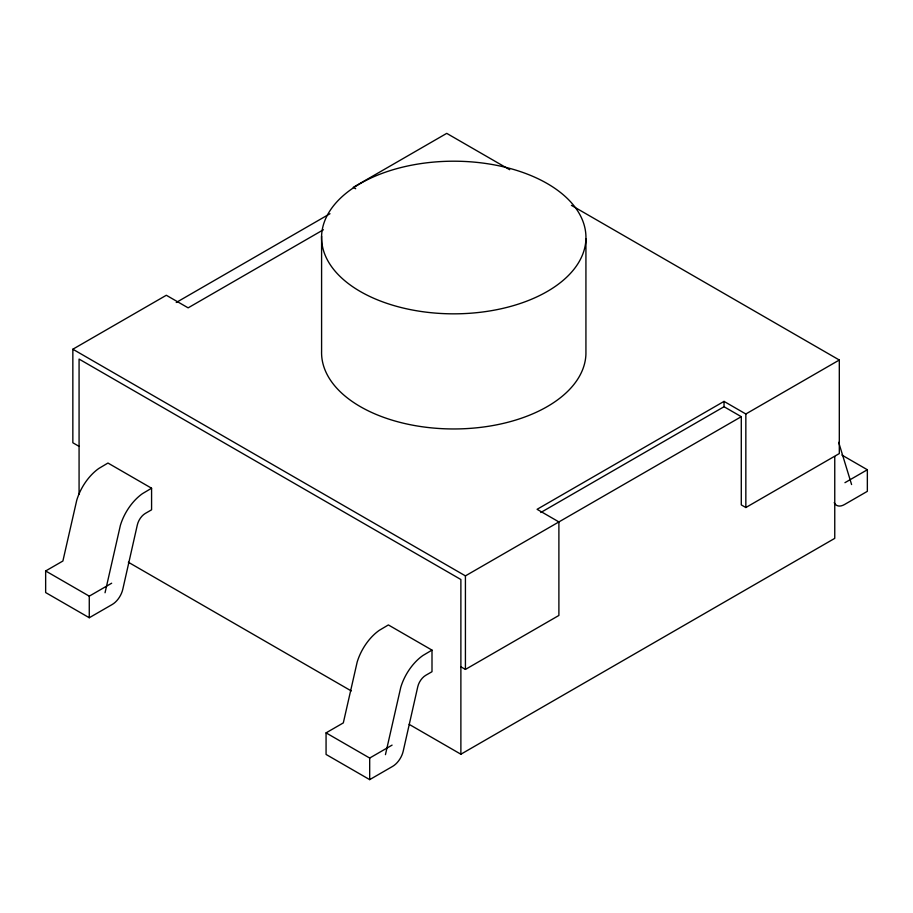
<?xml version="1.0" encoding="UTF-8"?>
<svg xmlns="http://www.w3.org/2000/svg" width="913" height="913" viewBox="0 0 913 913"><rect width="100%" height="100%" fill="white"/><g stroke="black" fill="none" stroke-linecap="round" stroke-linejoin="round"><path stroke-width="1.37" d="M105.041 592.754L120.379 525.374A38.323 22.129 -60 0 1 142.474 493.636L151.581 488.227L151.581 509.808L145.35 513.403A11.846 6.836 -60 0 0 137.327 524.929L122.799 589.25A15.692 9.062 -60 0 1 112.173 604.52L89.269 617.736L45.65 592.56L45.65 570.967L62.894 561.016L76.76 500.187A38.323 22.129 -60 0 1 98.844 468.449L107.962 463.039L151.581 488.227M385.446 754.652L400.784 687.261A38.323 22.129 -60 0 1 422.879 655.523L431.997 650.113L431.997 671.706L425.766 675.3A11.846 6.836 -60 0 0 417.743 686.827L403.215 751.148A15.692 9.062 -60 0 1 392.59 766.406L369.685 779.634L326.067 754.446L326.067 732.865L343.311 722.902L357.166 662.085A38.323 22.129 -60 0 1 379.26 630.347L388.379 624.937L431.997 650.113M79.077 446.366L72.846 442.771L72.846 349.223L166.326 295.264L188.135 307.852L323.419 229.745M176.243 302.488L329.981 213.722M45.65 570.967L89.269 596.155L111.671 583.213M540.781 512.513L724.032 406.719L741.288 416.682L741.288 504.9L745.841 507.525L839.309 453.556L839.309 360.019L745.841 413.988L724.032 401.389L537.084 509.317L558.893 521.916L558.893 615.453L465.425 669.423L460.882 666.787M72.846 349.223L465.425 575.875L741.288 416.682M844.947 482.68L867.35 469.75L867.35 491.331L844.445 504.558A15.692 9.062 -60 0 1 834.22 502.618M326.067 732.865L369.685 758.052L392.088 745.111M409.15 724.351L460.882 754.218L834.756 538.362L834.756 456.568M509.694 169.715L446.731 133.366L353.263 187.336L355.682 188.729M571.424 205.357L839.309 360.019M841.9 455.062L867.35 469.75M128.345 562.225L351.265 690.936M838.682 442.349L851.589 484.552M745.841 413.988L745.841 507.525M724.032 401.389L724.032 406.719M585.929 238.841A132.191 76.315 0 0 1 385.697 302.945A132.191 76.315 0 0 1 389.646 170.777A132.191 76.315 0 0 1 585.929 238.841L585.929 353.959A132.191 76.315 0 0 1 451.479 428.95A132.191 76.315 0 0 1 321.593 351.334L321.593 236.205M465.425 575.875L465.425 669.423M460.882 754.218L460.882 579.515L79.077 359.083L79.077 494.31M369.685 758.052L369.685 779.634M89.269 596.155L89.269 617.736"/></g></svg>
